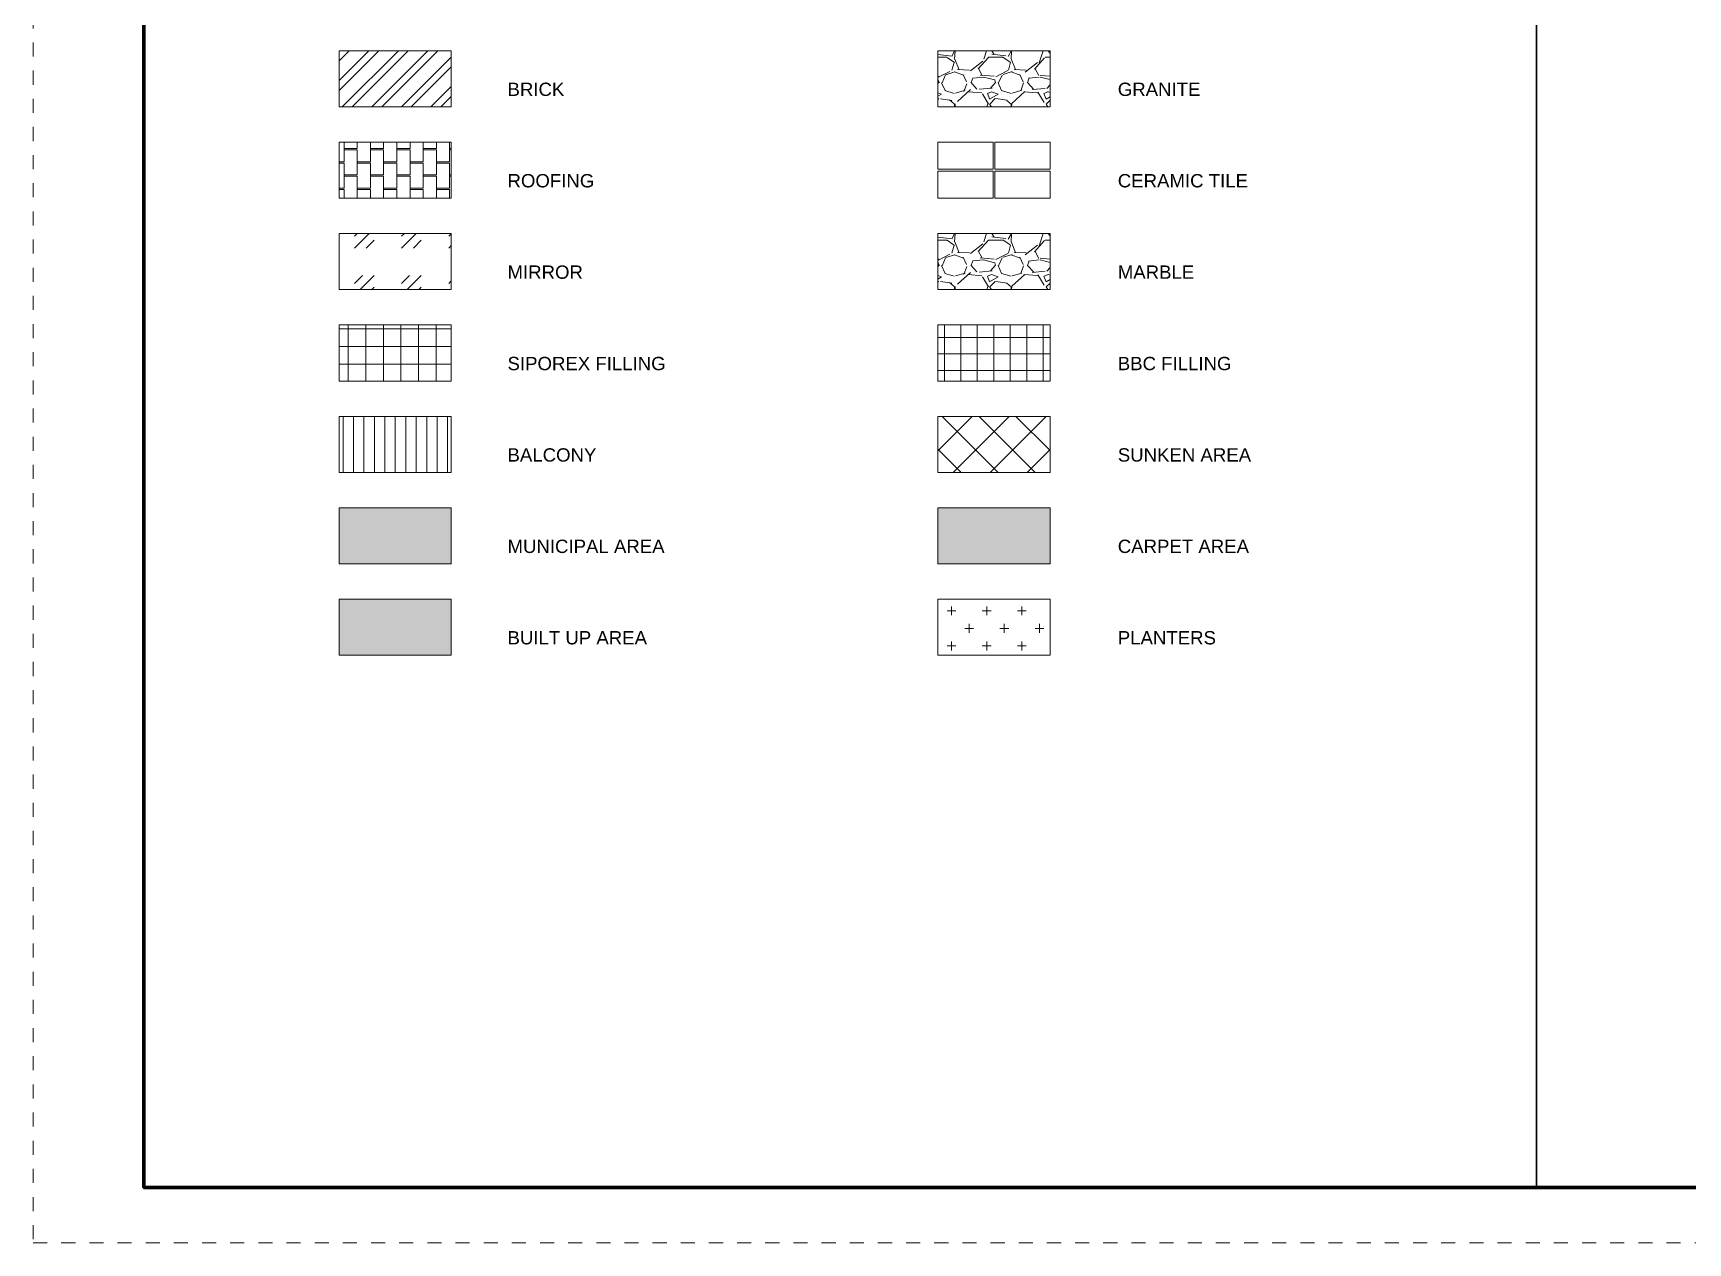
# Paper-space layout 'Symbols A2-1' of a CAD drawing. Header units: inches. Extents: x 0 to 23.5, y -3.2 to 17.1.
# Drawn here: x 0 to 11.75, y 0 to 8.59 of the extents above; entities that cross this region are included whole.
import ezdxf
from ezdxf.enums import TextEntityAlignment as Align

# ---------------------------------------------------------------- set-up
doc = ezdxf.new("R2010")
doc.units = ezdxf.units.IN
doc.linetypes.add('DASHDOT', pattern=[1, 0.5, -0.25, 0, -0.25])
for name, color, linetype, lineweight in [('A-ANNO-SYMB', 152, 'Continuous', 5), ('A-ANNO-TTLB', 255, 'Continuous', 5), ('G-ANNO-TEXT', 3, 'Continuous', 15), ('G-ANNO-TTLB', 7, 'Continuous', 50), ('G-PAPR-MEDM', 6, 'Continuous', 30), ('G-PAPR-THCK', 4, 'Continuous', 100)]:
    doc.layers.add(name, color=color, linetype=linetype, lineweight=lineweight)
doc.layers.add('G-ANNO-REFR', color=253, linetype='DASHDOT', lineweight=5, plot=False)
doc.styles.add('NOTES', font='arial.ttf', dxfattribs={"height": 2})
doc.styles.add('Small text', font='arial.ttf', dxfattribs={"height": 2.4})
doc.styles.add('SUB-TITLE', font='swisscb.ttf')
doc.styles.add('SUB-TITLE-2', font='swissc.ttf')
doc.styles.add('TITLE', font='swisscb.ttf')

# ---------------------------------------------------------------- blocks, each defined once
blk = doc.blocks.new('*U171')
at = {"layer": 'G-ANNO-REFR'}
blk.add_lwpolyline([(0, 0), (596.9999999999999, 0), (596.9999999999999, 435), (0, 435)], close=True, dxfattribs=at)
at = {"layer": 'G-PAPR-THCK'}
blk.add_lwpolyline([(20, 425), (586.9999999999999, 425), (586.9999999999999, 10), (20, 10)], close=True, dxfattribs=at)
at = {"layer": 'G-ANNO-TEXT'}
for tag, p, height, style in [('GENERAL_NOTES_001', (522.5950671357899, 418.9541024142286), 1.710526315819984, 'NOTES'), ('GENERAL_NOTES_002', (522.8552631579099, 416.0728884652531), 1.710526315819984, 'NOTES'), ('GENERAL_NOTES_003', (522.8552631579099, 413.1916745162775), 1.710526315819984, 'NOTES'), ('GENERAL_NOTES_004', (522.8552631579099, 410.310460567302), 1.710526315819984, 'NOTES'), ('GENERAL_NOTES_005', (522.8552631579099, 407.4292466183265), 1.710526315819984, 'NOTES'), ('GENERAL_NOTES_006', (522.8552631579099, 404.548032669351), 1.710526315819984, 'NOTES'), ('GENERAL_NOTES_007', (522.8552631579099, 401.6971554763177), 1.710526315819984, 'NOTES'), ('GENERAL_NOTES_008', (522.7852552595817, 398.8159415273421), 1.710526315819984, 'NOTES'), ('GENERAL_NOTES_009', (522.8552631579099, 395.9347275783666), 1.710526315819984, 'NOTES'), ('GENERAL_NOTES_010', (522.8552631579099, 393.0535136293911), 1.710526315819984, 'NOTES'), ('GENERAL_NOTES_011', (522.8552631579099, 390.1722996804156), 1.710526315819984, 'NOTES'), ('GENERAL_NOTES_012', (522.8552631579099, 387.29108573144), 1.710526315819984, 'NOTES'), ('GENERAL_NOTES_013', (522.8552631579099, 384.4098717824645), 1.710526315819984, 'NOTES'), ('GENERAL_NOTES_014', (522.8552631579099, 381.528657833489), 1.710526315819984, 'NOTES'), ('GENERAL_NOTES_015', (522.8552631579099, 378.6474438845135), 1.710526315819984, 'NOTES'), ('GENERAL_NOTES_016', (522.8552631579099, 375.7662299355379), 1.710526315819984, 'NOTES'), ('GENERAL_NOTES_017', (522.7549185036395, 372.8850159865624), 1.710526315819984, 'NOTES'), ('GENERAL_NOTES_018', (522.8552631579099, 370.0038020375869), 1.710526315819984, 'NOTES'), ('GENERAL_NOTES_019', (522.8249264019677, 367.1237548869169), 1.710526315819984, 'NOTES'), ('GENERAL_NOTES_020', (522.8552631579099, 364.2425409379413), 1.710526315819984, 'NOTES'), ('GENERAL_NOTES_021', (522.756085301945, 361.3613269889657), 1.710526315819984, 'NOTES'), ('GENERAL_NOTES_022', (522.8552631579099, 358.4801130399902), 1.710526315819984, 'NOTES'), ('GENERAL_NOTES_023', (522.7654196883886, 355.5988990910147), 1.710526315819984, 'NOTES'), ('GENERAL_NOTES_024', (522.8552631579099, 352.7176851420392), 1.710526315819984, 'NOTES'), ('GENERAL_NOTES_025', (522.7420837222793, 349.8364711930636), 1.710526315819984, 'NOTES'), ('GENERAL_NOTES_026', (522.8552631579099, 346.9552572440881), 1.710526315819984, 'NOTES'), ('GENERAL_NOTES_027', (522.8552631579099, 344.0740432951126), 1.710526315819984, 'NOTES'), ('GENERAL_NOTES_028', (522.8552631579099, 341.192829346137), 1.710526315819984, 'NOTES'), ('GENERAL_NOTES_029', (522.8552631579099, 338.3116153971615), 1.710526315819984, 'NOTES'), ('GENERAL_NOTES_030', (522.7584188985559, 335.430401448186), 1.710526315819984, 'NOTES'), ('GENERAL_NOTES_031', (522.8552631579099, 332.5491874992105), 1.710526315819984, 'NOTES'), ('GENERAL_NOTES_032', (522.8552631579099, 329.6679735502349), 1.710526315819984, 'NOTES'), ('GENERAL_NOTES_033', (522.8552631579099, 326.7867596012594), 1.710526315819984, 'NOTES'), ('GENERAL_NOTES_034', (522.756085301945, 323.9055456522839), 1.710526315819984, 'NOTES'), ('GENERAL_NOTES_035', (522.8552631579099, 321.0243317033083), 1.710526315819984, 'NOTES'), ('SHEET_NOTES_001', (522.5950671357899, 299.9712291328697), 1.710526315819984, 'NOTES'), ('SHEET_NOTES_002', (522.7852552595817, 297.0900151838942), 1.710526315819984, 'NOTES'), ('SHEET_NOTES_003', (522.7549185036395, 294.2088012349187), 1.710526315819984, 'NOTES'), ('SHEET_NOTES_004', (522.8249264019677, 291.3275872859431), 1.710526315819984, 'NOTES'), ('SHEET_NOTES_005', (522.756085301945, 288.4463733369676), 1.710526315819984, 'NOTES'), ('SHEET_NOTES_006', (522.7654196883886, 285.5651593879921), 1.710526315819984, 'NOTES'), ('SHEET_NOTES_007', (522.7420837222793, 282.6839454390166), 1.710526315819984, 'NOTES'), ('KEY_NOTES_001', (522.5951602713927, 227.5016608836809), 1.710526315819984, 'NOTES'), ('KEY_NOTES_002', (522.7853483951845, 224.6204469347053), 1.710526315819984, 'NOTES'), ('CLIENTNAME', (522.7646274777989, 103.6193878170541), 2.565789473729976, 'SUB-TITLE-2'), ('CLIENTADDRESS1', (522.7646274777989, 100.1367835095559), 1.710526315819984, 'SUB-TITLE-2'), ('CLIENTADDRESS2', (522.7646274777989, 97.24480925568794), 1.710526315819984, 'SUB-TITLE-2'), ('CLIENTPHONE', (522.7646274777989, 94.39393206265464), 1.710526315819984, 'SUB-TITLE-2'), ('DRAWING_NO', (538.2500000002897, 58.25169967878837), 3.421052631639968, 'SUB-TITLE-2')]:
    blk.add_attdef(tag, p, '', height=height, dxfattribs=dict(at, style=style))
at = {"layer": 'G-ANNO-TEXT', "style": 'SUB-TITLE-2'}
for tag, p in [('REV_NO14', (524.7024062267354, 172.4030986870991)), ('REV_DATE14', (532.2397119026784, 172.4030986870991)), ('DRAWN_BY14', (542.0114588218322, 172.4030986870991)), ('CHECKED_BY14', (552.9232153746595, 172.4030986870991)), ('REV_NO13', (524.7024062267354, 168.9820460554591)), ('REV_DATE13', (532.2397119026784, 168.9820460554591)), ('DRAWN_BY13', (542.0114588218322, 168.9820460554591)), ('CHECKED_BY13', (552.9232153746595, 168.9820460554591)), ('REV_NO12', (524.7024062267354, 165.5609934238192)), ('REV_DATE12', (532.2397119026784, 165.5609934238192)), ('DRAWN_BY12', (542.0114588218322, 165.5609934238192)), ('CHECKED_BY12', (552.9232153746595, 165.5609934238192)), ('REV_NO11', (524.7024062267354, 162.1399407921792)), ('REV_DATE11', (532.2397119026784, 162.1399407921792)), ('DRAWN_BY11', (542.0114588218322, 162.1399407921792)), ('CHECKED_BY11', (552.9232153746595, 162.1399407921792)), ('REV_NO10', (524.7024062267354, 158.7188881605392)), ('REV_DATE10', (532.2397119026784, 158.7188881605392)), ('DRAWN_BY10', (542.0114588218322, 158.7188881605392)), ('CHECKED_BY10', (552.9232153746595, 158.7188881605392)), ('REV_NO9', (524.7024062267354, 155.2978355288992)), ('REV_DATE9', (532.2397119026784, 155.2978355288992)), ('DRAWN_BY9', (542.0114588218322, 155.2978355288992)), ('CHECKED_BY9', (552.9232153746595, 155.2978355288992)), ('REV_NO8', (524.7024062267354, 151.8767828972593)), ('REV_DATE8', (532.2397119026784, 151.8767828972593)), ('DRAWN_BY8', (542.0114588218322, 151.8767828972593)), ('CHECKED_BY8', (552.9232153746595, 151.8767828972593)), ('REV_NO7', (524.7024062267354, 148.4557302656195)), ('REV_DATE7', (532.2397119026784, 148.4557302656195)), ('DRAWN_BY7', (542.0114588218322, 148.4557302656195)), ('CHECKED_BY7', (552.9232153746595, 148.4557302656195)), ('REV_NO6', (524.7024062267354, 145.0346776339793)), ('REV_DATE6', (532.2397119026784, 145.0346776339793)), ('DRAWN_BY6', (542.0114588218322, 145.0346776339793)), ('CHECKED_BY6', (552.9232153746595, 145.0346776339793)), ('REV_NO5', (524.7024062267354, 141.6136250023394)), ('REV_DATE5', (532.2397119026784, 141.6136250023394)), ('DRAWN_BY5', (542.0114588218322, 141.6136250023394)), ('CHECKED_BY5', (552.9232153746595, 141.6136250023394)), ('REV_NO4', (524.7024062267354, 138.1925723706994)), ('REV_DATE4', (532.2397119026784, 138.1925723706994)), ('DRAWN_BY4', (542.0114588218322, 138.1925723706994)), ('CHECKED_BY4', (552.9232153746595, 138.1925723706994)), ('REV_NO3', (524.7024062267354, 134.7715197390594)), ('REV_DATE3', (532.2397119026784, 134.7715197390594)), ('DRAWN_BY3', (542.0114588218322, 134.7715197390594)), ('CHECKED_BY3', (552.9232153746595, 134.7715197390594)), ('REV_NO2', (524.7024062267354, 131.3504671074195)), ('REV_DATE2', (532.2397119026784, 131.3504671074195)), ('DRAWN_BY2', (542.0114588218322, 131.3504671074195)), ('CHECKED_BY2', (552.9232153746595, 131.3504671074195)), ('REV_NO1', (524.7023487310414, 127.9294144757795)), ('REV_DATE1', (532.2396544069845, 127.9294144757795)), ('DRAWN_BY1', (542.0114013261382, 127.9294144757795)), ('CHECKED_BY1', (552.9231578789656, 127.9294144757795)), ('REV_NO0', (524.7024062267354, 124.5083618441395)), ('REV_DATE0', (532.2397119026784, 124.5083618441395)), ('DRAWN_BY0', (542.0114588218322, 124.5083618441395)), ('CHECKED_BY0', (552.9232153746595, 124.5083618441395))]:
    blk.add_attdef(tag, text='', height=1.368421052655987, dxfattribs=at).set_placement(p, align=Align.MIDDLE)
for tag, p in [('REV_DESCRIPTION14', (559.7534615315831, 172.4030986870991)), ('REV_DESCRIPTION13', (559.7534615315831, 168.9820460554591)), ('REV_DESCRIPTION12', (559.7534615315831, 165.5609934238192)), ('REV_DESCRIPTION11', (559.7534615315831, 162.1399407921792)), ('REV_DESCRIPTION10', (559.7534615315831, 158.7188881605392)), ('REV_DESCRIPTION9', (559.7534615315831, 155.2978355288992)), ('REV_DESCRIPTION8', (559.7534615315831, 151.8767828972593)), ('REV_DESCRIPTION7', (559.7534615315831, 148.4557302656195)), ('REV_DESCRIPTION6', (559.7534615315831, 145.0346776339793)), ('REV_DESCRIPTION5', (559.7534615315831, 141.6136250023394)), ('REV_DESCRIPTION4', (559.7534615315831, 138.1925723706994)), ('REV_DESCRIPTION3', (559.7534615315831, 134.7715197390594)), ('REV_DESCRIPTION2', (559.7534615315831, 131.3504671074195)), ('REV_DESCRIPTION1', (559.753404035889, 127.9294144757795)), ('REV_DESCRIPTION0', (559.7534615315831, 124.5083618441395))]:
    blk.add_attdef(tag, text='', height=1.368421052655987, dxfattribs=at).set_placement(p, align=Align.MIDDLE_LEFT)
for tag, p in [('PROJECT_NAME1', (538.2500000002897, 91.87844743439533)), ('PROJECT_NAME2', (538.2500000002897, 88.45739480275536)), ('PROJECT_CODE', (538.2500000002897, 84.40789446266795)), ('RELEASE', (538.2500000002897, 80.61823642601924)), ('STAGE', (538.2500000002897, 76.76412245212506)), ('DRAWING_TITLE', (538.2500000002897, 72.91473744280195))]:
    blk.add_attdef(tag, text='', height=2.052631578983981, dxfattribs=at).set_placement(p, align=Align.TOP_LEFT)
at = {"layer": 'G-ANNO-TEXT'}
for tag, height, style, p in [('CURRENT_REV', 3.421052631639968, 'TITLE', (579.30263157881, 58.25169967878831)), ('DRAWN_BY', 2.052631578983981, 'SUB-TITLE-2', (529.6973684211898, 50.62604547613904)), ('CHECKED_BY', 2.052631578983981, 'SUB-TITLE-2', (545.9473684214797, 50.62604547613901)), ('SCALE', 2.052631578983981, 'SUB-TITLE-2', (563.0526315796795, 50.62604547613901)), ('ISSUE_DATE', 2.052631578983981, 'SUB-TITLE-2', (579.3026315793898, 50.62604547613901))]:
    blk.add_attdef(tag, text='', height=height, dxfattribs=dict(at, style=style)).set_placement(p, align=Align.CENTER)
at = {"layer": 'G-ANNO-TEXT', "style": 'SUB-TITLE'}
blk.add_attdef('FILE_NAME', text='', height=1.368421052655987, rotation=90, dxfattribs=at).set_placement((587.854871254819, 19.34614732200439), align=Align.TOP_LEFT)

psp = doc.layouts.new('Symbols A2-1')

# ---------------------------------------------------------------- hatches: boundary and pattern name
at = {"layer": 'A-ANNO-SYMB'}
h = psp.add_hatch(dxfattribs=at)
h.set_pattern_fill('ANSI32', color=256, scale=0.3956972032367877)
h.set_pattern_definition([(44.99999999999997, (0.7917871559789017, -5.716796864266339), (-0.1049250658894815, 0.1049250658894815), []), (44.99999999999997, (0.8617371997878421, -5.716796864266339), (-0.1049250658894815, 0.1049250658894815), [])])
h.paths.add_polyline_path([(2.968947428384281, 8.068685210196897), (2.968947428384281, 8.46689706017763), (2.172523728422844, 8.46689706017763), (2.172523728422844, 8.068685210196897)])
h = psp.add_hatch(dxfattribs=at)
h.set_pattern_fill('SITEWORK_GRAVEL', color=256, scale=0.4015581680477827, pattern_type=2)
h.set_pattern_definition([(228.0128, (5.62621503393822, -3.809245261865528), (-3.212464634490932, -3.614024051163391), [0.05402402969647647, -5.348388577347205]), (184.9697, (5.590074798813925, -3.849401078670306), (4.818698438818886, 0.4015546773054594), [0.09270693114085547, -9.177983372037515]), (132.5104, (5.497716420162935, -3.857432242031259), (4.015577953354176, -4.417143331589436), [0.06536885106016241, -6.47152428611944]), (267.2737, (5.341108734624297, -3.957821784043208), (0.4015565689336085, 8.031163479404656), [0.08442278613402968, -8.357854221036266]), (292.8337, (5.337093152943817, -4.042148999333242), (-2.007794817848105, 4.818696575693448), [0.08278322413389068, -8.19555043288388]), (357.2737, (5.369217806387629, -4.118445051262322), (-8.03116347940466, 0.4015565689336088), [0.08442278613402972, -8.357854221036268]), (37.6942, (5.453545021677678, -4.122460632942794), (-5.220259134314071, -4.015577827591665), [0.1116448159041569, -11.05282794023184]), (72.2553, (5.541887818648188, -4.054195744374673), (2.810911498186746, 8.834278183674527), [0.1054042004145264, -10.43501945506163]), (121.4296, (5.574012472092012, -3.953806202362729), (-3.212468650883038, 5.220254191484219), [0.08470869554967966, -8.386170095256151]), (175.2364, (5.529841073606747, -3.881525732114128), (4.417140228527968, -0.4015547679187501), [0.09670805672728323, -4.738692771846039]), (222.3974, (5.433467113275286, -3.87349456875317), (-4.818700968456893, -4.417136668993702), [0.1250644883221458, -12.38139357973031]), (138.8141, (5.738651320991597, -3.961837365723682), (-2.810908359648383, 2.409347929437534), [0.04268603482164735, -4.225935517460649]), (171.4692, (5.706526667547785, -3.93372829396034), (5.220255495874678, -0.8031195124366522), [0.08120991923147913, -8.039801278708502]), (225, (5.62621503393822, -3.921681548918902), (-4.458191238929462e-17, -0.4015582923095369), [0.05678875768348547, -0.5111000238258735]), (203.1985999999999, (5.59810596217487, -3.87349456875317), (2.007790732086077, 0.8031168682664916), [0.03058186696218304, -3.027593987185583]), (291.8014, (5.56999689041152, -3.885541313794608), (-0.4015581321085872, 1.204674613773052), [0.04324901937325031, -2.119207972661787]), (30.96379999999999, (5.586059217133442, -3.925697130599387), (1.204673709976939, 0.8031173333816318), [0.07024416877843039, -2.271222234316117]), (161.5651, (5.646292942340606, -3.88955689547508), (0.803116510609919, -0.4015575268488182), [0.0507934942345321, -1.219045066303274]), (16.38950000000001, (5.337093152943817, -3.885541313794608), (4.015582563268105, 1.204671576711207), [0.07115610737806712, -7.044472700546204]), (70.3462, (5.405358041511937, -3.865463405392217), (-1.606230763734436, -4.41714070609573), [0.05969603882015141, -5.909895394891779]), (293.1985999999999, (5.646292942340606, -3.809245261865528), (-0.803116868266492, 2.007790732086076), [0.06116333236619801, -2.997012521781567]), (343.6105, (5.670386432423473, -3.865463405392217), (-4.015582563268105, 1.204671576711208), [0.07115610737806685, -7.044472700546176]), (339.444, (5.337093152943817, -4.134507377984232), (-2.00779158092999, 0.8031147284259507), [0.06861825975600506, -3.362296334276921]), (294.7751, (5.401342459831461, -4.1586008680671), (-2.007787703766512, 4.417141222593055), [0.05749429538474522, -5.691943675811303]), (66.80140000000002, (5.650308524021086, -4.210803429913311), (0.8031168682664924, 2.007790732086076), [0.061163332366198, -2.997012521781566]), (17.35400000000001, (5.674402014103952, -4.154585286386622), (-5.220256995405999, -1.606230464528373), [0.06731359726801783, -6.664028059416204]), (69.444, (5.453545021677678, -4.210803429913311), (-0.803114728425952, -2.007791580929988), [0.03430912987800256, -3.396605464154926]), (101.3098999999999, (5.62621503393822, -4.210803429913311), (-0.4015572172229346, 1.606232974255613), [0.02047545098875636, -2.027077277492073]), (165.9638, (5.622199452257736, -4.190725521510922), (1.204674723389987, -0.4015573879653231), [0.08278322413389064, -1.572883266334762]), (186.009, (5.541887818648188, -4.170647613108532), (4.015581580452113, 0.4015578939770411), [0.07671768800552892, -7.595040270476824]), (303.6901, (5.586059217133442, -3.961837365723682), (-0.4015587039300454, 0.8031161585149624), [0.05791352211218729, -1.389924932250663]), (353.1572, (5.618183870577257, -4.01002434588942), (6.826488602015032, -0.8031195477275803), [0.1011099373654234, -10.00986653217569]), (60.94540000000001, (5.718573412589214, -4.022071090930852), (-1.606232683113223, -2.810907330761576), [0.04134282274952734, -4.092951498948249]), (90, (5.738651320991597, -3.985930855806551), (-0.4015581680477826, 0.4015581680477825), [0.02409349008286694, -0.3774646779649155]), (120.2564, (5.533856655287225, -4.1586008680671), (1.606230618944987, -2.810908162503005), [0.05578606693787014, -5.522838295408536]), (48.01280000000002, (5.505747583523889, -4.110413887901363), (3.212464634490931, 3.614024051163393), [0.108048059392953, -5.294364547650727]), (0, (5.578028053772479, -4.030102254291808), (0.4015581680477827, 0.4015581680477825), [0.1044051236924235, -0.2971530443553592]), (325.3048, (5.682433177464914, -4.030102254291808), (-4.015579375127375, 2.810910633587456), [0.06349196818270711, -6.285700031389988]), (254.0546, (5.734635739311113, -4.066242489416105), (-0.4015581235938402, -1.606232723049336), [0.05846767238409323, -2.86491996240225]), (207.646, (5.718573412589214, -4.122460632942794), (-7.629603509246588, -4.015584777763912), [0.09519538710824763, -9.424358984485066]), (175.4261, (5.634246197299178, -4.166632031428054), (-5.220256408815973, 0.4015560804115515), [0.1007103869882155, -9.970317469762799])])
h.paths.add_polyline_path([(7.222329294812591, 8.068685210196904), (7.222329294812591, 8.466897060177633), (6.425905594851159, 8.466897060177633), (6.425905594851159, 8.068685210196904)])
h = psp.add_hatch(dxfattribs=at)
h.set_pattern_fill('ROOFING_SHINGLES_4', color=256, scale=0.1873938117556319, angle=90, pattern_type=2)
h.set_pattern_definition([(0, (0.8963174747598719, -2.909265540278223), (0.187393811755632, 0.1873938117556318), [0.09369690587781594, -0.09369690587781594]), (90, (0.9900143806376851, -2.909265540278223), (-0.1873938117556319, 0.1873938117556318), [0.1780241211678503, -0.009369690587781592]), (0, (0.9900143806376851, -2.824938324988191), (0.187393811755632, 0.1873938117556318), [0.09369690587781594, -0.09369690587781594]), (270, (1.083711286515507, -2.824938324988191), (0.1873938117556319, -0.1873938117556319), [0.09369690587781591, -0.09369690587781591]), (0, (0.9900143806376851, -2.815568634400413), (0.187393811755632, 0.1873938117556318), [0.09369690587781594, -0.09369690587781594]), (90, (1.083711286515507, -2.815568634400413), (-0.1873938117556319, 0.1873938117556318), [0.08432721529003433, -0.1030665964655975]), (180, (0.9900143806376851, -2.918635230866001), (-0.1873938117556319, -0.1873938117556318), [0.09369690587781594, -0.09369690587781594])])
h.paths.add_polyline_path([(2.968947428384281, 7.817706336117276), (2.172523728422844, 7.817706336117276), (2.172523728422844, 7.419494486136541), (2.968947428384281, 7.419494486136541)])
h = psp.add_hatch(dxfattribs=at)
h.set_pattern_fill('SITEWORK_GRAVEL', color=256, scale=0.4015581680477827, pattern_type=2)
h.set_pattern_definition([(228.0128, (5.62621503393822, -5.107626709986236), (-3.212464634490932, -3.614024051163391), [0.05402402969647647, -5.348388577347205]), (184.9697, (5.590074798813925, -5.147782526791016), (4.818698438818886, 0.4015546773054594), [0.09270693114085547, -9.177983372037515]), (132.5104, (5.497716420162935, -5.15581369015197), (4.015577953354176, -4.417143331589436), [0.06536885106016241, -6.47152428611944]), (267.2737, (5.341108734624297, -5.256203232163918), (0.4015565689336085, 8.031163479404656), [0.08442278613402968, -8.357854221036266]), (292.8337, (5.337093152943817, -5.340530447453951), (-2.007794817848105, 4.818696575693448), [0.08278322413389068, -8.19555043288388]), (357.2737, (5.369217806387629, -5.41682649938303), (-8.03116347940466, 0.4015565689336088), [0.08442278613402972, -8.357854221036268]), (37.6942, (5.453545021677678, -5.420842081063505), (-5.220259134314071, -4.015577827591665), [0.1116448159041569, -11.05282794023184]), (72.2553, (5.541887818648188, -5.352577192495382), (2.810911498186746, 8.834278183674527), [0.1054042004145264, -10.43501945506163]), (121.4296, (5.574012472092012, -5.252187650483439), (-3.212468650883038, 5.220254191484219), [0.08470869554967966, -8.386170095256151]), (175.2364, (5.529841073606747, -5.179907180234839), (4.417140228527968, -0.4015547679187501), [0.09670805672728322, -4.738692771846039]), (222.3974, (5.433467113275286, -5.17187601687388), (-4.818700968456893, -4.417136668993702), [0.1250644883221458, -12.38139357973031]), (138.8141, (5.738651320991597, -5.260218813844393), (-2.810908359648383, 2.409347929437534), [0.04268603482164735, -4.225935517460649]), (171.4692, (5.706526667547785, -5.232109742081049), (5.220255495874678, -0.8031195124366522), [0.0812099192314791, -8.039801278708502]), (225, (5.62621503393822, -5.220062997039612), (-4.458191238929462e-17, -0.4015582923095369), [0.05678875768348547, -0.5111000238258735]), (203.1985999999999, (5.59810596217487, -5.17187601687388), (2.007790732086077, 0.8031168682664916), [0.03058186696218304, -3.027593987185583]), (291.8014, (5.56999689041152, -5.183922761915317), (-0.4015581321085872, 1.204674613773052), [0.04324901937325031, -2.119207972661787]), (30.96379999999999, (5.586059217133442, -5.224078578720095), (1.204673709976939, 0.8031173333816318), [0.07024416877843036, -2.271222234316117]), (161.5651, (5.646292942340606, -5.187938343595791), (0.803116510609919, -0.4015575268488182), [0.0507934942345321, -1.219045066303274]), (16.38950000000001, (5.337093152943817, -5.183922761915317), (4.015582563268105, 1.204671576711207), [0.07115610737806712, -7.044472700546204]), (70.3462, (5.405358041511937, -5.163844853512927), (-1.606230763734436, -4.41714070609573), [0.05969603882015141, -5.909895394891779]), (293.1985999999999, (5.646292942340606, -5.107626709986236), (-0.803116868266492, 2.007790732086076), [0.06116333236619801, -2.997012521781567]), (343.6105, (5.670386432423473, -5.163844853512927), (-4.015582563268105, 1.204671576711208), [0.07115610737806684, -7.044472700546176]), (339.444, (5.337093152943817, -5.432888826104942), (-2.00779158092999, 0.8031147284259507), [0.06861825975600506, -3.362296334276921]), (294.7751, (5.401342459831461, -5.45698231618781), (-2.007787703766512, 4.417141222593055), [0.05749429538474519, -5.691943675811302]), (66.80140000000002, (5.650308524021086, -5.509184878034021), (0.8031168682664924, 2.007790732086076), [0.061163332366198, -2.997012521781566]), (17.35400000000001, (5.674402014103952, -5.45296673450733), (-5.220256995405999, -1.606230464528373), [0.06731359726801783, -6.664028059416204]), (69.444, (5.453545021677678, -5.509184878034021), (-0.803114728425952, -2.007791580929988), [0.03430912987800256, -3.396605464154926]), (101.3098999999999, (5.62621503393822, -5.509184878034021), (-0.4015572172229346, 1.606232974255613), [0.02047545098875636, -2.027077277492072]), (165.9638, (5.622199452257736, -5.489106969631631), (1.204674723389987, -0.4015573879653231), [0.08278322413389064, -1.572883266334762]), (186.009, (5.541887818648188, -5.469029061229242), (4.015581580452113, 0.4015578939770411), [0.07671768800552892, -7.595040270476824]), (303.6901, (5.586059217133442, -5.260218813844393), (-0.4015587039300454, 0.8031161585149624), [0.05791352211218729, -1.389924932250663]), (353.1572, (5.618183870577257, -5.308405794010129), (6.826488602015032, -0.8031195477275803), [0.1011099373654234, -10.00986653217569]), (60.94540000000001, (5.718573412589214, -5.320452539051561), (-1.606232683113223, -2.810907330761576), [0.04134282274952734, -4.092951498948249]), (90, (5.738651320991597, -5.28431230392726), (-0.4015581680477826, 0.4015581680477825), [0.02409349008286694, -0.3774646779649155]), (120.2564, (5.533856655287225, -5.45698231618781), (1.606230618944987, -2.810908162503005), [0.05578606693787014, -5.522838295408536]), (48.01280000000002, (5.505747583523889, -5.408795336022072), (3.212464634490931, 3.614024051163393), [0.108048059392953, -5.294364547650727]), (0, (5.578028053772479, -5.328483702412519), (0.4015581680477827, 0.4015581680477825), [0.1044051236924235, -0.2971530443553592]), (325.3048, (5.682433177464914, -5.328483702412519), (-4.015579375127375, 2.810910633587456), [0.06349196818270711, -6.285700031389988]), (254.0546, (5.734635739311113, -5.364623937536814), (-0.4015581235938402, -1.606232723049336), [0.05846767238409323, -2.86491996240225]), (207.646, (5.718573412589214, -5.420842081063505), (-7.629603509246588, -4.015584777763912), [0.09519538710824763, -9.424358984485066]), (175.4261, (5.634246197299178, -5.465013479548764), (-5.220256408815973, 0.4015560804115515), [0.1007103869882155, -9.970317469762797])])
h.paths.add_polyline_path([(7.222329294812591, 6.770303762076187), (7.222329294812591, 7.168515612056926), (6.425905594851159, 7.168515612056926), (6.425905594851159, 6.770303762076187)])
h = psp.add_hatch(dxfattribs=at)
h.set_pattern_fill('ANSI37', color=256, scale=0.0394, angle=135)
h.set_pattern_definition([(180, (0.6111307069581471, -7.644602788871041), (-2.62456723021387e-17, -0.125095), []), (270, (0.6111307069581471, -7.644602788871041), (0.125095, -2.62456723021387e-17), [])])
h.paths.add_polyline_path([(2.968947428384281, 6.121113038015836), (2.968947428384281, 6.51932488799657), (2.172523728422844, 6.51932488799657), (2.172523728422844, 6.121113038015836)])
h = psp.add_hatch(dxfattribs=at)
h.set_pattern_fill('ANSI37', color=256, scale=0.9369690587781596, angle=135)
h.set_pattern_definition([(180, (1.083711286515507, -10.08319394432888), (-2.377701994095713e-17, -0.1171211323472699), []), (270, (1.083711286515507, -10.08319394432888), (0.11712113234727, -2.377701994095712e-17), [])])
h.paths.add_polyline_path([(7.222329294812591, 6.121113038015814), (7.222329294812591, 6.519324887996565), (6.425905594851159, 6.519324887996565), (6.425905594851159, 6.121113038015814)])
h = psp.add_hatch(dxfattribs=at)
h.set_pattern_fill('ANSI31', color=256, scale=0.5935458048551815, angle=45)
h.set_pattern_definition([(90, (0.7917871559789017, -7.615092014685536), (-0.07419322560689769, 1.372850455666442e-17), [])])
h.paths.add_polyline_path([(2.968947428384276, 5.870134163936211), (2.172523728422844, 5.870134163936211), (2.172523728422844, 5.471922313955475), (2.968947428384276, 5.471922313955475)])
h = psp.add_hatch(dxfattribs=at)
h.set_pattern_fill('ANSI37', color=256, scale=1.483864512137954)
h.set_pattern_definition([(44.99999999999997, (0.7917871559789017, -7.615092014685536), (-0.1311563323618519, 0.1311563323618519), []), (135, (0.7917871559789017, -7.615092014685536), (-0.1311563323618519, -0.1311563323618519), [])])
h.paths.add_polyline_path([(7.222329294812591, 5.47192231395548), (7.222329294812591, 5.870134163936216), (6.425905594851159, 5.870134163936216), (6.425905594851159, 5.47192231395548)])
h = psp.add_hatch(color=9, dxfattribs=at)
h.dxf.hatch_style = 1
h.paths.add_polyline_path([(2.968947428384281, 5.220943439875856), (2.172523728422844, 5.220943439875856), (2.172523728422844, 4.822731589895121), (2.968947428384281, 4.822731589895121)])
at = {"layer": 'A-ANNO-SYMB', "true_color": 0xf9fda5}
h = psp.add_hatch(color=51, dxfattribs=at)
h.dxf.hatch_style = 1
h.paths.add_polyline_path([(7.222329294812591, 4.822731589895126), (7.222329294812591, 5.22094343987586), (6.425905594851159, 5.22094343987586), (6.425905594851159, 4.822731589895126)])
at = {"layer": 'A-ANNO-SYMB', "true_color": 0xdbf6ff}
h = psp.add_hatch(color=7, dxfattribs=at)
h.dxf.hatch_style = 1
h.paths.add_polyline_path([(2.968947428384275, 4.571752715815504), (2.172523728422845, 4.571752715815504), (2.172523728422845, 4.17354086583477), (2.968947428384275, 4.17354086583477)])
at = {"layer": 'A-ANNO-TTLB'}
h = psp.add_hatch(dxfattribs=at)
h.set_pattern_fill('GOST_GLASS', color=256, scale=0.0394)
h.set_pattern_definition([(45, (0.6111307069581471, -7.644602788871041), (0.3343200861449997, -3.499422973618493e-17), [0.197, -0.2758]), (45, (0.6947107149581458, -7.644602788871041), (0.3343200861449997, -3.499422973618493e-17), [0.0788, -0.394]), (45, (0.6111307069581471, -7.561022780871041), (0.3343200861449997, -3.499422973618493e-17), [0.0788, -0.394])])
h.paths.add_polyline_path([(2.172523728422844, 7.168515612056926), (2.172523728422844, 6.770303762076187), (2.968947428384281, 6.770303762076187), (2.968947428384281, 7.168515612056926)])
h = psp.add_hatch(dxfattribs=at)
h.set_pattern_fill('CROSS', color=256, scale=0.0197)
h.set_pattern_definition([(0, (0.6111307069581471, -7.644602788871041), (0.125095, 0.125095), [0.06254749999999999, -0.1876425]), (90, (0.6424044569581489, -7.675876538871041), (-0.125095, 0.125095), [0.06254749999999999, -0.1876425])])
h.paths.add_polyline_path([(6.425905594851159, 4.571752715815504), (6.425905594851159, 4.17354086583477), (7.222329294812591, 4.17354086583477), (7.222329294812591, 4.571752715815504)])

# ---------------------------------------------------------------- linework, layer by layer
at = {"layer": 'A-ANNO-SYMB', "linetype": 'Continuous'}
for points in [[(2.968947428384281, 8.068685210196904), (2.968947428384281, 8.466897060177633), (2.172523728422844, 8.466897060177633), (2.172523728422844, 8.068685210196904)], [(7.222329294812591, 8.068685210196904), (7.222329294812591, 8.466897060177633), (6.425905594851159, 8.466897060177633), (6.425905594851159, 8.068685210196904)], [(2.968947428384281, 7.419494486136548), (2.968947428384281, 7.81770633611728), (2.172523728422844, 7.81770633611728), (2.172523728422844, 7.419494486136548)], [(6.817424808697744, 7.81770633611728), (6.425905594851159, 7.81770633611728), (6.425905594851159, 7.625293047261037), (6.817424808697744, 7.625293047261037)], [(6.830810080966005, 7.625293047261037), (7.222329294812591, 7.625293047261037), (7.222329294812591, 7.81770633611728), (6.830810080966005, 7.81770633611728)], [(6.817424808697744, 7.611907774992781), (6.425905594851159, 7.611907774992781), (6.425905594851159, 7.419494486136548), (6.817424808697744, 7.419494486136548)], [(6.830810080966005, 7.419494486136548), (7.222329294812591, 7.419494486136548), (7.222329294812591, 7.611907774992781), (6.830810080966005, 7.611907774992781)], [(2.968947428384281, 6.770303762076187), (2.968947428384281, 7.168515612056926), (2.172523728422844, 7.168515612056926), (2.172523728422844, 6.770303762076187)], [(7.222329294812591, 6.770303762076187), (7.222329294812591, 7.168515612056926), (6.425905594851159, 7.168515612056926), (6.425905594851159, 6.770303762076187)], [(2.968947428384281, 6.121113038015836), (2.968947428384281, 6.51932488799657), (2.172523728422844, 6.51932488799657), (2.172523728422844, 6.121113038015836)], [(7.222329294812591, 6.121113038015836), (7.222329294812591, 6.51932488799657), (6.425905594851159, 6.51932488799657), (6.425905594851159, 6.121113038015836)], [(2.968947428384276, 5.47192231395548), (2.968947428384276, 5.870134163936216), (2.172523728422844, 5.870134163936216), (2.172523728422844, 5.47192231395548)], [(7.222329294812591, 5.47192231395548), (7.222329294812591, 5.870134163936216), (6.425905594851159, 5.870134163936216), (6.425905594851159, 5.47192231395548)], [(2.968947428384281, 4.822731589895126), (2.968947428384281, 5.22094343987586), (2.172523728422844, 5.22094343987586), (2.172523728422844, 4.822731589895126)], [(7.222329294812591, 4.822731589895126), (7.222329294812591, 5.22094343987586), (6.425905594851159, 5.22094343987586), (6.425905594851159, 4.822731589895126)], [(2.968947428384276, 4.17354086583477), (2.968947428384276, 4.571752715815504), (2.172523728422844, 4.571752715815504), (2.172523728422844, 4.17354086583477)], [(7.222329294812591, 4.17354086583477), (7.222329294812591, 4.571752715815504), (6.425905594851159, 4.571752715815504), (6.425905594851159, 4.17354086583477)]]:
    psp.add_lwpolyline(points, close=True, dxfattribs=at)
at = {"layer": 'G-PAPR-MEDM'}
psp.add_line((10.6774, 16.745), (10.6774, 0.394), dxfattribs=at)

# ---------------------------------------------------------------- block references
at = {"layer": 'G-ANNO-TTLB', "xscale": 0.03937007874015748, "yscale": 0.03937007874015748}
psp.add_blockref('*U171', (0, 0), dxfattribs=at)

# ---------------------------------------------------------------- texts
at = {"layer": 'G-ANNO-TEXT', "style": 'Small text'}
for s, p in [('BRICK', (3.369130706958147, 8.193126351095296)), ('GRANITE', (7.703130706958147, 8.193126351095296)), ('ROOFING', (3.369130706958147, 7.543935627034952)), ('CERAMIC TILE', (7.703130706958147, 7.543935627034952)), ('MIRROR', (3.369130706958147, 6.894744902974587)), ('MARBLE', (7.703130706958147, 6.894744902974587)), ('SIPOREX FILLING', (3.369130706958147, 6.245554178914231)), ('BBC FILLING', (7.703130706958147, 6.245554178914231)), ('BALCONY', (3.369130706958147, 5.596363454853879)), ('SUNKEN AREA', (7.703130706958147, 5.596363454853879)), ('MUNICIPAL AREA', (3.369130706958147, 4.947172730793524)), ('CARPET AREA', (7.703130706958147, 4.947172730793524)), ('BUILT UP AREA', (3.369130706958147, 4.29798200673317)), ('PLANTERS', (7.703130706958147, 4.29798200673317))]:
    psp.add_text(s, height=0.09455999999999999, dxfattribs=at).set_placement(p, align=Align.MIDDLE_LEFT)

doc.saveas('drawing.dxf')
